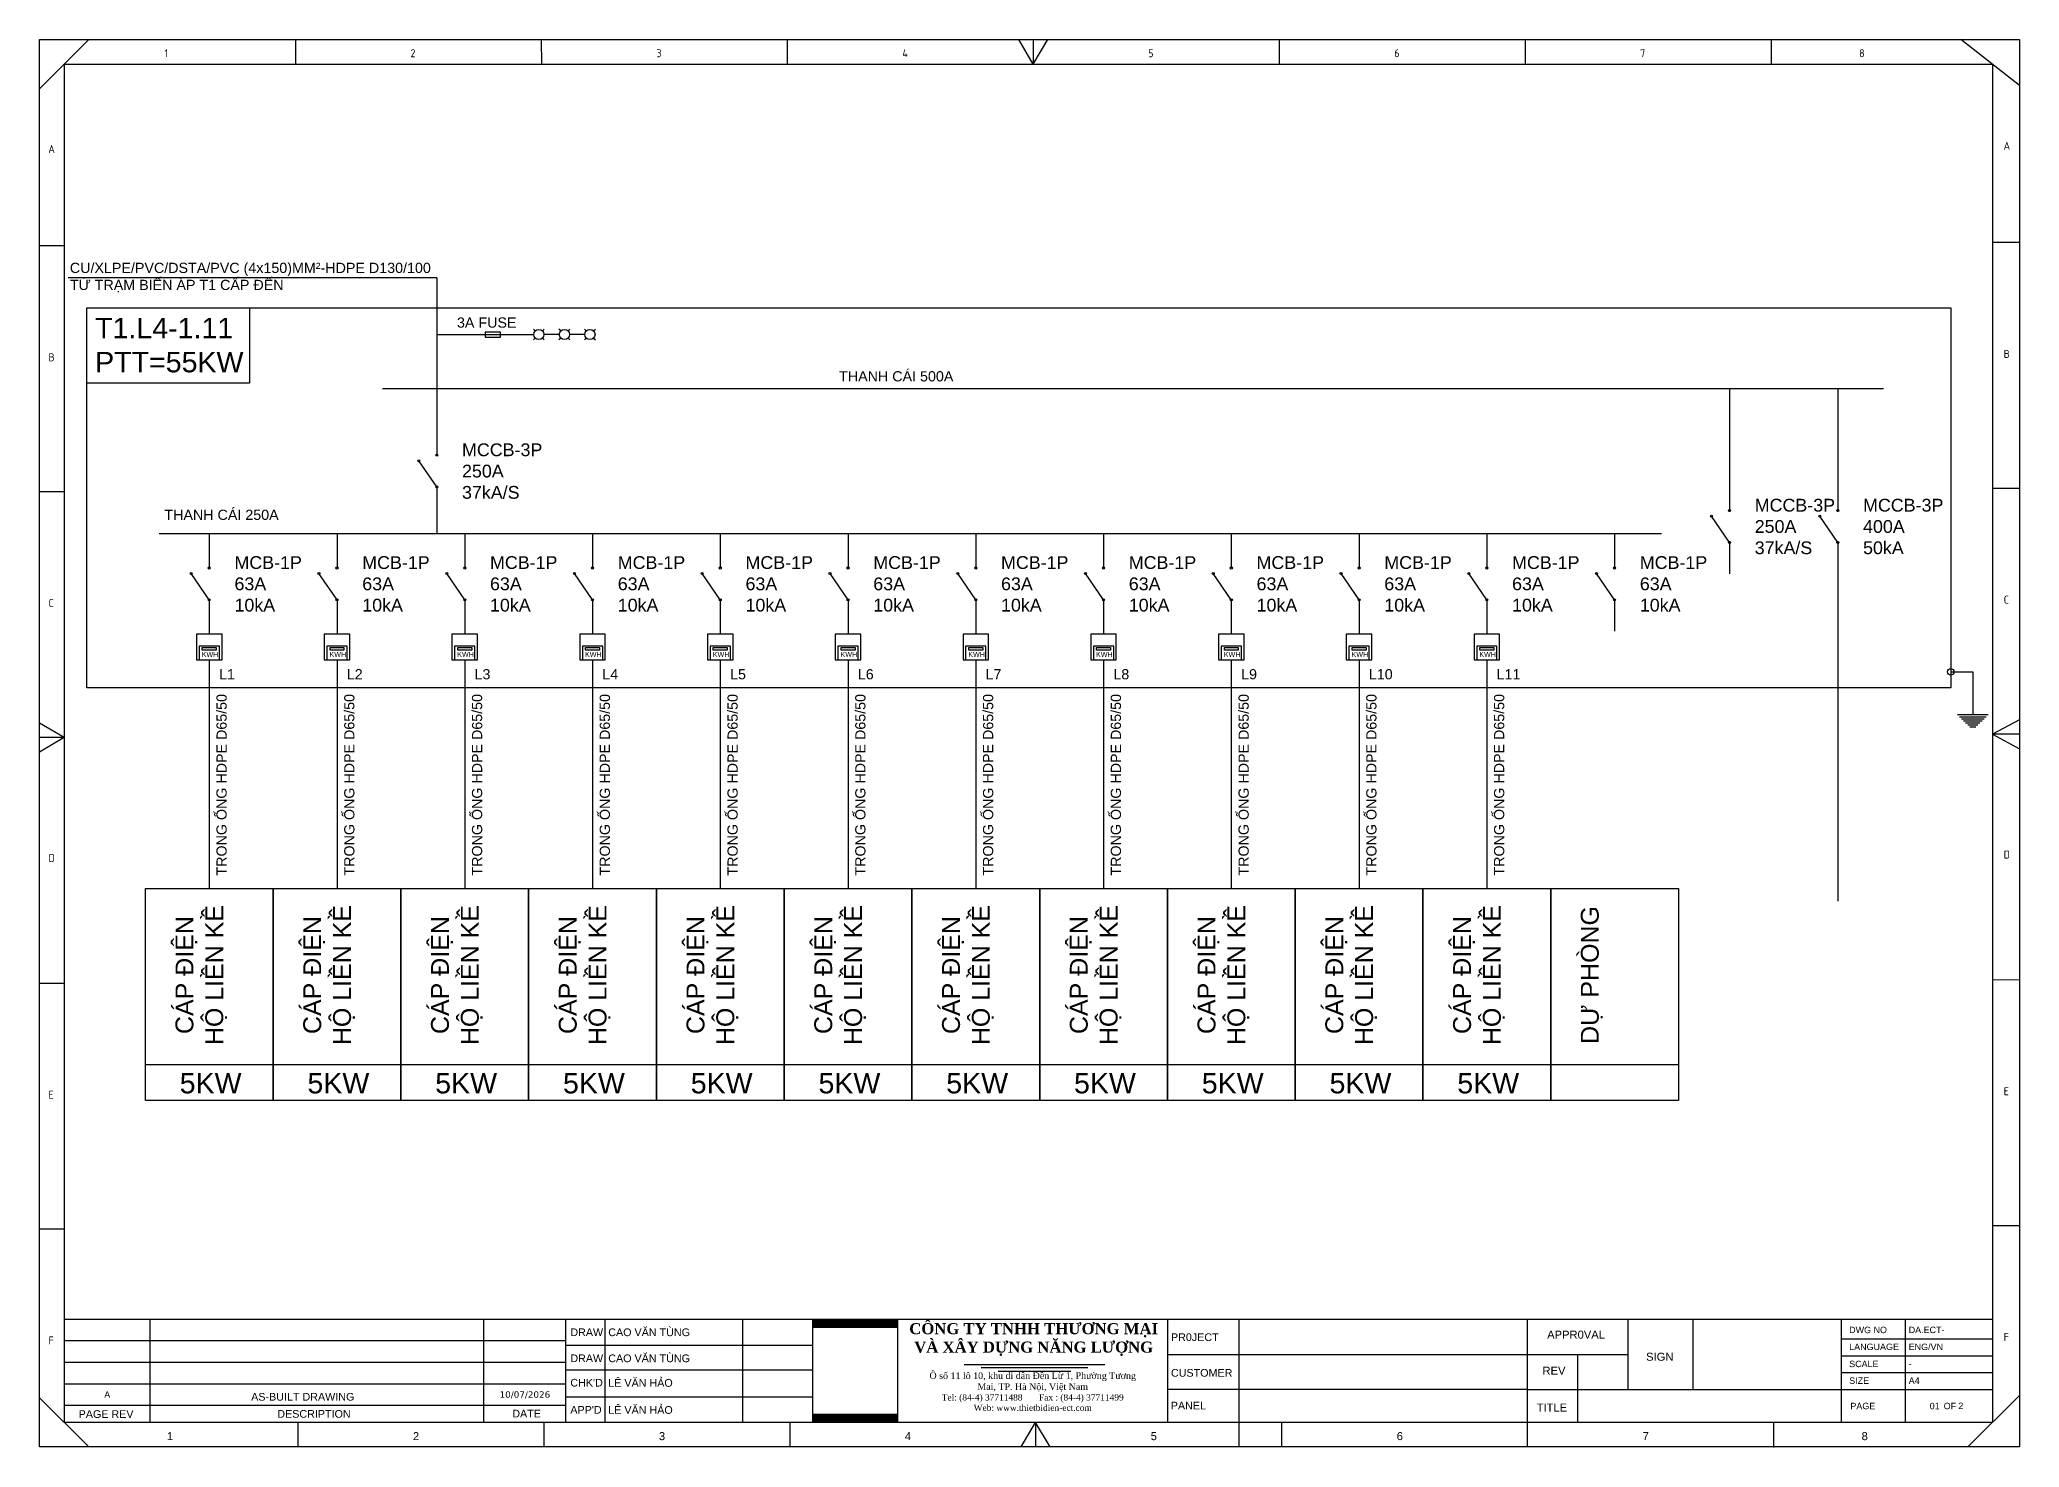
# Model space of a CAD drawing. Header units: millimetres. Extents: x -33730 to 17150, y -76829 to -27437.
# Drawn here: x -20919 to -14991, y -71583 to -67365 of the extents above; entities that cross this region are included whole.
import ezdxf
from ezdxf.enums import TextEntityAlignment as Align

# ---------------------------------------------------------------- set-up
doc = ezdxf.new("R2010")
doc.units = ezdxf.units.MM
doc.header["$LTSCALE"] = 3
doc.layers.add('0 @ 1', color=7, linetype='Continuous')
doc.layers.add('@.VISIBLE', color=7, linetype='Continuous')
doc.styles.add('Annotative', font='arial.ttf')
doc.styles.add('CET-H', font='verdana.ttf', dxfattribs={"height": 4})
doc.styles.add('ROMANS', font='isocp.shx', dxfattribs={"height": 2})
doc.styles.get("Standard").update_dxf_attribs({"font": 'arial.ttf'})

# ---------------------------------------------------------------- blocks, each defined once
blk = doc.blocks.new('DEN BAO PHA_KY HIEU')
for p, q in [((51.78, 11.48), (51.43, 11.83)), ((53.2, 11.48), (53.55, 11.83)), ((56.78, 11.48), (56.43, 11.83)), ((58.2, 11.48), (58.55, 11.83)), ((61.78, 11.48), (61.43, 11.83)), ((63.2, 11.48), (63.55, 11.83)), ((51.78, 10.06), (51.43, 9.71)), ((53.2, 10.06), (53.55, 9.71)), ((56.49, 10.77), (53.49, 10.77)), ((56.78, 10.06), (56.43, 9.71)), ((58.2, 10.06), (58.55, 9.71)), ((61.49, 10.77), (58.49, 10.77)), ((61.78, 10.06), (61.43, 9.71)), ((63.2, 10.06), (63.55, 9.71))]:
    blk.add_line(p, q)
for centre in [(52.49, 10.77), (57.49, 10.77), (62.49, 10.77)]:
    blk.add_circle(centre, 1)
blk = doc.blocks.new('KHUNG TEN CHUAN CET')
at = {"color": 134, "lineweight": 25}
for p, q in [((0, 219.81), (309.02, 219.81)), ((0, 0), (0, 219.81)), ((7.68, 219.81), (0, 212.13)), ((39.92, 219.81), (39.93, 215.97)), ((78.31, 219.81), (78.32, 215.97)), ((116.7, 219.81), (116.7, 215.97)), ((155.09, 215.97), (152.83, 219.81)), ((155.09, 219.81), (155.09, 215.97)), ((155.09, 215.97), (157.36, 219.81)), ((193.47, 219.81), (193.48, 215.97)), ((231.86, 219.81), (231.87, 215.97)), ((270.25, 219.81), (270.26, 215.97)), ((309.02, 212.63), (299.87, 219.81)), ((309.02, 219.81), (309.02, 0)), ((3.85, 215.97), (304.81, 215.97)), ((3.85, 215.97), (3.85, 3.83)), ((304.81, 215.97), (304.81, 3.83)), ((3.85, 187.57), (0, 187.57)), ((309.02, 188.1), (304.81, 188.09)), ((3.85, 149.18), (0, 149.18)), ((309.02, 149.71), (304.81, 149.71)), ((3.85, 110.79), (0, 113.06)), ((309.02, 113.59), (304.81, 111.32)), ((309.02, 111.32), (304.81, 111.32)), ((304.81, 111.32), (309.02, 109.06)), ((3.85, 110.79), (0, 110.79)), ((3.85, 110.79), (0, 108.53)), ((3.85, 72.4), (0, 72.4)), ((309.02, 72.94), (304.81, 72.93)), ((3.85, 34.02), (0, 34.01)), ((308.96, 34.55), (304.81, 34.54)), ((3.85, 19.95), (304.81, 19.95)), ((17.27, 3.85), (17.27, 19.95)), ((88.26, 3.83), (88.26, 19.95)), ((109.76, 3.83), (109.76, 19.95)), ((187.25, 0), (187.25, 19.95)), ((232.25, 0), (232.25, 19.95)), ((247.9, 19.95), (247.9, 8.98)), ((258.12, 8.98), (258.12, 19.95)), ((281.24, 8.98), (281.24, 19.95)), ((291.24, 8.98), (291.24, 19.95)), ((3.85, 16.64), (82.14, 16.64)), ((281.24, 16.9), (304.81, 16.9)), ((3.85, 13.25), (82.14, 13.25)), ((176.12, 14.45), (247.9, 14.45)), ((232.25, 14.45), (247.9, 14.45)), ((240.08, 3.83), (240.08, 14.45)), ((281.24, 14.26), (304.81, 14.26)), ((3.85, 9.87), (82.14, 9.87)), ((281.24, 11.62), (304.81, 11.62)), ((7.68, 0), (0, 7.68)), ((3.85, 6.51), (82.14, 6.51)), ((232.25, 8.98), (176.12, 8.98)), ((232.25, 8.98), (304.81, 8.98)), ((281.24, 3.83), (281.24, 8.98)), ((291.24, 3.83), (291.24, 8.98)), ((309.02, 8.05), (300.98, 0)), ((304.81, 3.83), (3.85, 3.83)), ((40.3, 3.83), (40.31, 0)), ((153.2, 0), (155.47, 3.83)), ((155.46, 3.83), (155.47, 0)), ((157.73, 0), (155.47, 3.83)), ((270.63, 3.83), (270.63, -0.07)), ((309.02, 0), (0, 0))]:
    blk.add_line(p, q, dxfattribs=at)
at = {"color": 134, "lineweight": 25, "ltscale": 50}
for p, q in [((69.36, 3.83), (69.36, 19.95)), ((82.14, 3.83), (82.14, 19.95)), ((120.7, 3.83), (120.7, 19.95)), ((133.95, 3.83), (133.95, 19.95)), ((176.12, 3.83), (176.12, 19.95)), ((82.14, 15.88), (120.7, 15.88)), ((82.14, 12.04), (120.7, 12.04)), ((82.14, 7.82), (120.7, 7.82)), ((78.69, 3.83), (78.69, 0)), ((117.08, 3.83), (117.08, 0)), ((193.85, 3.83), (193.86, 0))]:
    blk.add_line(p, q, dxfattribs=at)
at = {"color": 6}
for p, q in [((144.33, 12.9), (166.25, 12.9)), ((146.99, 12.4), (163.59, 12.4)), ((149.64, 11.85), (160.94, 11.85))]:
    blk.add_line(p, q, dxfattribs=at)
at = {"color": 7, "true_color": 0xffffff, "const_width": 1.35}
for points in [[(120.75, 19.26), (133.91, 19.26)], [(120.75, 4.52), (133.91, 4.52)]]:
    blk.add_lwpolyline(points, dxfattribs=at)
at = {"color": 134, "lineweight": 25, "style": 'ROMANS'}
for s, p in [('1', (19.5, 217.05)), ('2', (57.89, 217.05)), ('3', (96.28, 217.05)), ('4', (134.67, 217.05)), ('5', (173.05, 217.05)), ('6', (211.45, 217.05)), ('7', (249.83, 217.05)), ('8', (284.01, 217.05)), ('A', (1.37, 202.08)), ('A', (306.55, 202.61)), ('B', (1.4, 169.56)), ('B', (306.57, 170.09)), ('C', (306.57, 131.71)), ('C', (1.4, 131.18)), ('D', (306.57, 91.9)), ('D', (1.4, 91.37)), ('E', (1.4, 54.4)), ('E', (306.57, 54.93)), ('F', (1.4, 16.01)), ('F', (306.57, 16.54))]:
    blk.add_text(s, height=1.25, dxfattribs=at).set_placement(p)
at = {"color": 1, "insert": (155.16, 19.34), "char_height": 1.7247, "width": 46.2113, "attachment_point": 2}
blk.add_mtext('{\\fTimes New Roman|b1|i0|c0|p18;CÔNG TY TNHH THƯƠNG MẠI \\PVÀ XÂY DỰNG NĂNG LƯỢNG}', dxfattribs=at)
at = {"color": 3, "insert": (155.01, 11.66), "char_height": 0.99989, "width": 34.762, "attachment_point": 2}
blk.add_mtext('{\\fTimes New Roman|b0|i0|c163|p18;\\H1.029x;Ô số 11 lô 10, khu di dân Đền Lừ 1, Phường \\fTimes New Roman|b0|i0|c0|p18;Tương\\fTimes New Roman|b0|i0|c163|p18; Mai,\\fTimes New Roman|b0|i0|c0|p18; TP. Hà Nội, Việt Nam\\H0.9429x;\\P\\fTimes New Roman|b0|i0|c238|p18;Tel: (84-4) 37711488       Fax : (84-4) 37711499     \\PWeb: www.thietbidien-ect.com\\P\\fTimes New Roman|b0|i0|c0|p18;\\H1.03x;     }', dxfattribs=at)
at = {"style": 'Annotative'}
for tag, p in [('DRAWING_NO', (291.74, 17.78)), ('SCALE', (291.74, 12.47)), ('SIZE', (291.74, 9.86)), ('TOTAL_PAGE', (299.49, 5.93))]:
    blk.add_attdef(tag, p, '', height=1, dxfattribs=at)
for tag, p in [('DRAW_1', (88.76, 17.91)), ('DRAW_2', (88.76, 13.85)), ('CHECKED', (88.76, 10.01)), ('APPROVED', (88.76, 5.79))]:
    blk.add_attdef(tag, text='', height=1.2, dxfattribs=at).set_placement(p, align=Align.MIDDLE_LEFT)
for tag, height, style, p in [('PR0JECT', 1.2, 'Annotative', (209.75, 17.19)), ('CUSTOMER', 1.2, 'Annotative', (209.75, 11.6)), ('REV', 1, 'Annotative', (10.56, 8.19)), ('DATE', 1, 'CET-H', (75.75, 8.19)), ('PR0JECT_N0.', 1.2, 'Annotative', (209.75, 6.47)), ('TEN_BAN_VE', 1.2, 'Annotative', (260.66, 6.41))]:
    blk.add_attdef(tag, text='', height=height, dxfattribs=dict(style=style)).set_placement(p, align=Align.MIDDLE_CENTER)
blk.add_attdef('PAGE', text='', height=1, dxfattribs=at).set_placement((296.57, 5.9), align=Align.RIGHT)
at = {"layer": '0 @ 1', "color": 134, "lineweight": 25, "style": 'Annotative'}
for s, height, p in [('DWG NO', 1, (282.45, 17.78)), ('PR0JECT', 1.2, (176.59, 16.55)), ('APPR0VAL', 1.249, (235.31, 16.92)), ('LANGUAGE ', 1, (282.45, 15.14)), ('ENG/VN', 1, (291.74, 15.14)), ('REV', 1.249, (234.58, 11.29)), ('SIGN', 1.249, (250.75, 13.47)), ('SCALE ', 1, (282.45, 12.47)), ('CUSTOMER', 1.2, (176.59, 10.98)), ('SIZE ', 1, (282.45, 9.86)), ('AS-BUILT DRAWING', 1.2, (33.02, 7.24)), ('PANEL', 1.2, (176.56, 5.86)), ('TITLE ', 1.249, (233.67, 5.53)), ('PAGE ', 1, (282.64, 5.9)), ('OF', 1, (297.2, 5.9)), ('PAGE REV', 1.2, (6.09, 4.54)), ('DESCRIPTION', 1.2, (37.1, 4.57)), ('DATE', 1.2, (73.78, 4.61)), ('1', 1.25, (19.88, 1.07)), ('2', 1.25, (58.27, 1.07)), ('3', 1.25, (96.66, 1.07)), ('4', 1.25, (135.05, 1.07)), ('5', 1.25, (173.43, 1.07)), ('6', 1.25, (211.83, 1.07)), ('7', 1.25, (250.21, 1.07)), ('8', 1.25, (284.39, 1.07))]:
    blk.add_text(s, height=height, dxfattribs=at).set_placement(p)
for s, p in [('DRAW', (82.84, 17.92)), ('DRAW', (82.84, 13.85)), ("CHK'D", (82.84, 10.04)), ("APP'D", (82.84, 5.8))]:
    blk.add_text(s, height=1.2, dxfattribs=at).set_placement(p, align=Align.MIDDLE_LEFT)
blk = doc.blocks.new('*U2426')
ref = blk.add_blockref('KHUNG TEN CHUAN CET', (-20918.7, -71581.6), dxfattribs=dict(xscale=19.18109915809952, yscale=19.18109915809952, zscale=19.18109915809952))
ref.add_attrib('DATE', '10/07/2026', dxfattribs={"layer": '0 @ 1', "height": 19.18, "style": 'CET-H'}).set_placement((-19465.8, -71424.5), align=Align.MIDDLE_CENTER)
ref.add_attrib('APPROVED', 'LÊ VĂN HẢO', dxfattribs={"layer": '0 @ 1', "height": 23.02, "style": 'Annotative'}).set_placement((-19216.2, -71470.7), align=Align.MIDDLE_LEFT)
ref.add_attrib('CHECKED', 'LÊ VĂN HẢO', dxfattribs={"layer": '0 @ 1', "height": 23.02, "style": 'Annotative'}).set_placement((-19216.2, -71389.7), align=Align.MIDDLE_LEFT)
ref.add_attrib('DRAW_2', 'CAO VĂN TÙNG', dxfattribs={"layer": '0 @ 1', "height": 23.017, "style": 'Annotative'}).set_placement((-19216.2, -71316), align=Align.MIDDLE_LEFT)
ref.add_attrib('DRAW_1', 'CAO VĂN TÙNG', dxfattribs={"layer": '0 @ 1', "height": 23.017, "style": 'Annotative'}).set_placement((-19216.2, -71238), align=Align.MIDDLE_LEFT)
ref.add_attrib('TOTAL_PAGE', '2', (-15174.1, -71468), dxfattribs={"layer": '0 @ 1', "height": 19.2, "style": 'Annotative'})
ref.add_attrib('PAGE', '01', dxfattribs={"layer": '0 @ 1', "height": 19.18, "style": 'Annotative'}).set_placement((-15230.2, -71468.5), align=Align.RIGHT)
ref.add_attrib('DRAWING_NO', 'DA.ECT-', (-15322.8, -71240.5), dxfattribs={"layer": '0 @ 1', "height": 19.18, "style": 'Annotative'})
ref.add_attrib('SIZE', 'A4', (-15322.8, -71392.5), dxfattribs={"layer": '0 @ 1', "height": 19.18, "style": 'Annotative'})
ref.add_attrib('SCALE', '-', (-15322.8, -71342.4), dxfattribs={"layer": '0 @ 1', "height": 19.2, "style": 'Annotative'})
ref.add_attrib('REV', 'A', dxfattribs={"layer": '0 @ 1', "height": 19.2, "style": 'Annotative'}).set_placement((-20716.2, -71424.5), align=Align.MIDDLE_CENTER)

msp = doc.modelspace()

# ---------------------------------------------------------------- linework, layer by layer
for p, q in [((-19729.58, -68078.81), (-20832.82, -68078.81)), ((-19729.58, -68078.81), (-19729.58, -68547.57)), ((-19729.58, -68249.18), (-19584.84, -68249.18)), ((-19584.84, -68249.18), (-19538.94, -68249.18)), ((-19538.94, -68249.18), (-19439.31, -68249.18)), ((-19892.38, -68410.53), (-15398.08, -68410.53)), ((-15859.35, -68410.53), (-15859.35, -68673.61)), ((-15535.04, -68410.53), (-15535.04, -68673.61)), ((-19729.58, -68547.57), (-19729.58, -68610.65)), ((-19729.58, -68705.73), (-19783.55, -68627.46)), ((-15859.35, -68673.61), (-15859.35, -68776.62)), ((-15535.04, -68673.61), (-15535.04, -68776.62)), ((-19729.58, -68705.73), (-19729.58, -68800.08)), ((-19729.58, -68800.08), (-19729.58, -68845.44)), ((-15859.35, -68871.7), (-15913.32, -68793.43)), ((-15535.04, -68871.7), (-15589.01, -68793.43)), ((-20560.89, -68845.44), (-16062.9, -68845.44)), ((-20410.83, -68845.44), (-20410.83, -68948.45)), ((-20028.33, -68845.44), (-20028.33, -68948.45)), ((-19645.83, -68845.44), (-19645.83, -68948.45)), ((-19263.33, -68845.44), (-19263.33, -68948.45)), ((-18880.83, -68845.44), (-18880.83, -68948.45)), ((-18498.33, -68845.44), (-18498.33, -68948.45)), ((-18115.83, -68845.44), (-18115.83, -68948.45)), ((-17733.33, -68845.44), (-17733.33, -68948.45)), ((-17350.83, -68845.44), (-17350.83, -68948.45)), ((-16968.33, -68845.44), (-16968.33, -68948.45)), ((-16585.83, -68845.44), (-16585.83, -68948.45)), ((-16203.33, -68845.44), (-16203.33, -68948.45)), ((-15859.35, -68871.7), (-15859.35, -68966.05)), ((-15535.04, -68871.7), (-15535.04, -68966.05)), ((-20410.83, -69043.52), (-20464.81, -68965.25)), ((-20028.33, -69043.52), (-20082.31, -68965.25)), ((-19645.83, -69043.52), (-19699.81, -68965.25)), ((-19263.33, -69043.52), (-19317.31, -68965.25)), ((-18880.83, -69043.52), (-18934.81, -68965.25)), ((-18498.33, -69043.52), (-18552.31, -68965.25)), ((-18115.83, -69043.52), (-18169.81, -68965.25)), ((-17733.33, -69043.52), (-17787.31, -68965.25)), ((-17350.83, -69043.52), (-17404.81, -68965.25)), ((-16968.33, -69043.52), (-17022.31, -68965.25)), ((-16585.83, -69043.52), (-16639.81, -68965.25)), ((-16203.33, -69043.52), (-16257.31, -68965.25)), ((-15535.04, -68966.05), (-15535.04, -69946.29)), ((-20410.83, -69043.52), (-20410.83, -69137.87)), ((-20028.33, -69043.52), (-20028.33, -69137.87)), ((-19645.83, -69043.52), (-19645.83, -69137.87)), ((-19263.33, -69043.52), (-19263.33, -69137.87)), ((-18880.83, -69043.52), (-18880.83, -69137.87)), ((-18498.33, -69043.52), (-18498.33, -69137.87)), ((-18115.83, -69043.52), (-18115.83, -69137.87)), ((-17733.33, -69043.52), (-17733.33, -69137.87)), ((-17350.83, -69043.52), (-17350.83, -69137.87)), ((-16968.33, -69043.52), (-16968.33, -69137.87)), ((-16585.83, -69043.52), (-16585.83, -69137.87)), ((-16203.33, -69043.52), (-16203.33, -69137.87)), ((-20410.83, -69137.87), (-20410.83, -69147.04)), ((-20028.33, -69137.87), (-20028.33, -69147.04)), ((-19645.83, -69137.87), (-19645.83, -69147.04)), ((-19263.33, -69137.87), (-19263.33, -69147.04)), ((-18880.83, -69137.87), (-18880.83, -69147.04)), ((-18498.33, -69137.87), (-18498.33, -69147.04)), ((-18115.83, -69137.87), (-18115.83, -69147.04)), ((-17733.33, -69137.87), (-17733.33, -69147.04)), ((-17350.83, -69137.87), (-17350.83, -69147.04)), ((-16968.33, -69137.87), (-16968.33, -69147.04)), ((-16585.83, -69137.87), (-16585.83, -69147.04)), ((-20410.83, -69223.54), (-20410.83, -69909.04)), ((-20028.33, -69223.54), (-20028.33, -69909.04)), ((-19645.83, -69223.54), (-19645.83, -69909.04)), ((-19263.33, -69223.54), (-19263.33, -69909.04)), ((-18880.83, -69223.54), (-18880.83, -69909.04)), ((-18498.33, -69223.54), (-18498.33, -69909.04)), ((-18115.83, -69223.54), (-18115.83, -69909.04)), ((-17733.33, -69223.54), (-17733.33, -69909.04)), ((-17350.83, -69223.54), (-17350.83, -69909.04)), ((-16968.33, -69223.54), (-16968.33, -69909.04)), ((-16585.83, -69223.54), (-16585.83, -69909.04)), ((-15197.08, -69259.44), (-15130.84, -69259.44)), ((-15130.84, -69259.44), (-15130.84, -69387.74)), ((-15176.74, -69387.74), (-15084.94, -69387.74)), ((-15170.62, -69393.86), (-15091.06, -69393.86)), ((-15164.5, -69399.98), (-15097.18, -69399.98)), ((-15158.38, -69406.1), (-15103.3, -69406.1)), ((-15152.26, -69412.22), (-15109.42, -69412.22)), ((-15146.14, -69418.34), (-15115.54, -69418.34)), ((-15140.02, -69424.46), (-15121.66, -69424.46)), ((-20602.08, -70435.93), (-20219.58, -70435.93)), ((-20219.58, -70435.93), (-19837.08, -70435.93)), ((-19837.08, -70435.93), (-19454.58, -70435.93)), ((-19454.58, -70435.93), (-19072.08, -70435.93)), ((-19072.08, -70435.93), (-18689.58, -70435.93)), ((-18689.58, -70435.93), (-18307.08, -70435.93)), ((-18307.08, -70435.93), (-17924.58, -70435.93)), ((-17924.58, -70435.93), (-17542.08, -70435.93)), ((-17542.08, -70435.93), (-17159.58, -70435.93)), ((-17159.58, -70435.93), (-16777.08, -70435.93)), ((-16777.08, -70435.93), (-16394.58, -70435.93)), ((-16394.58, -70435.93), (-16012.08, -70435.93))]:
    msp.add_line(p, q)
for points in [[(-20777.59, -68168.76), (-15197.08, -68168.76), (-15197.08, -69307.64), (-20777.59, -69307.64)], [(-20777.59, -68168.76), (-20290.22, -68168.76), (-20290.22, -68394.74), (-20777.59, -68394.74)], [(-19584.84, -68256.83), (-19538.94, -68256.83), (-19538.94, -68241.53), (-19584.84, -68241.53)], [(-20449.08, -69223.54), (-20372.58, -69223.54), (-20372.58, -69147.04), (-20449.08, -69147.04)], [(-20066.58, -69223.54), (-19990.08, -69223.54), (-19990.08, -69147.04), (-20066.58, -69147.04)], [(-19684.08, -69223.54), (-19607.58, -69223.54), (-19607.58, -69147.04), (-19684.08, -69147.04)], [(-19301.58, -69223.54), (-19225.08, -69223.54), (-19225.08, -69147.04), (-19301.58, -69147.04)], [(-18919.08, -69223.54), (-18842.58, -69223.54), (-18842.58, -69147.04), (-18919.08, -69147.04)], [(-18536.58, -69223.54), (-18460.08, -69223.54), (-18460.08, -69147.04), (-18536.58, -69147.04)], [(-18154.08, -69223.54), (-18077.58, -69223.54), (-18077.58, -69147.04), (-18154.08, -69147.04)], [(-17771.58, -69223.54), (-17695.08, -69223.54), (-17695.08, -69147.04), (-17771.58, -69147.04)], [(-17389.08, -69223.54), (-17312.58, -69223.54), (-17312.58, -69147.04), (-17389.08, -69147.04)], [(-17006.58, -69223.54), (-16930.08, -69223.54), (-16930.08, -69147.04), (-17006.58, -69147.04)], [(-16624.08, -69223.54), (-16547.58, -69223.54), (-16547.58, -69147.04), (-16624.08, -69147.04)], [(-20441.26, -69223.54), (-20380.41, -69223.54), (-20380.41, -69182.62), (-20441.26, -69182.62)], [(-20431.73, -69186.95), (-20389.94, -69186.95), (-20389.94, -69194.14), (-20431.73, -69194.14)], [(-20058.76, -69223.54), (-19997.91, -69223.54), (-19997.91, -69182.62), (-20058.76, -69182.62)], [(-20049.23, -69186.95), (-20007.44, -69186.95), (-20007.44, -69194.14), (-20049.23, -69194.14)], [(-19676.26, -69223.54), (-19615.41, -69223.54), (-19615.41, -69182.62), (-19676.26, -69182.62)], [(-19666.73, -69186.95), (-19624.94, -69186.95), (-19624.94, -69194.14), (-19666.73, -69194.14)], [(-19293.76, -69223.54), (-19232.91, -69223.54), (-19232.91, -69182.62), (-19293.76, -69182.62)], [(-19284.23, -69186.95), (-19242.44, -69186.95), (-19242.44, -69194.14), (-19284.23, -69194.14)], [(-18911.26, -69223.54), (-18850.41, -69223.54), (-18850.41, -69182.62), (-18911.26, -69182.62)], [(-18901.73, -69186.95), (-18859.94, -69186.95), (-18859.94, -69194.14), (-18901.73, -69194.14)], [(-18528.76, -69223.54), (-18467.91, -69223.54), (-18467.91, -69182.62), (-18528.76, -69182.62)], [(-18519.23, -69186.95), (-18477.44, -69186.95), (-18477.44, -69194.14), (-18519.23, -69194.14)], [(-18146.26, -69223.54), (-18085.41, -69223.54), (-18085.41, -69182.62), (-18146.26, -69182.62)], [(-18136.73, -69186.95), (-18094.94, -69186.95), (-18094.94, -69194.14), (-18136.73, -69194.14)], [(-17763.76, -69223.54), (-17702.91, -69223.54), (-17702.91, -69182.62), (-17763.76, -69182.62)], [(-17754.23, -69186.95), (-17712.44, -69186.95), (-17712.44, -69194.14), (-17754.23, -69194.14)], [(-17381.26, -69223.54), (-17320.41, -69223.54), (-17320.41, -69182.62), (-17381.26, -69182.62)], [(-17371.73, -69186.95), (-17329.94, -69186.95), (-17329.94, -69194.14), (-17371.73, -69194.14)], [(-16998.76, -69223.54), (-16937.91, -69223.54), (-16937.91, -69182.62), (-16998.76, -69182.62)], [(-16989.23, -69186.95), (-16947.44, -69186.95), (-16947.44, -69194.14), (-16989.23, -69194.14)], [(-16616.26, -69223.54), (-16555.41, -69223.54), (-16555.41, -69182.62), (-16616.26, -69182.62)], [(-16606.73, -69186.95), (-16564.94, -69186.95), (-16564.94, -69194.14), (-16606.73, -69194.14)], [(-20602.08, -69909.04), (-20219.58, -69909.04), (-20219.58, -70543.82), (-20602.08, -70543.82)], [(-20219.58, -69909.04), (-19837.08, -69909.04), (-19837.08, -70543.82), (-20219.58, -70543.82)], [(-19837.08, -69909.04), (-19454.58, -69909.04), (-19454.58, -70543.82), (-19837.08, -70543.82)], [(-19454.58, -69909.04), (-19072.08, -69909.04), (-19072.08, -70543.82), (-19454.58, -70543.82)], [(-19072.08, -69909.04), (-18689.58, -69909.04), (-18689.58, -70543.82), (-19072.08, -70543.82)], [(-18689.58, -69909.04), (-18307.08, -69909.04), (-18307.08, -70543.82), (-18689.58, -70543.82)], [(-18307.08, -69909.04), (-17924.58, -69909.04), (-17924.58, -70543.82), (-18307.08, -70543.82)], [(-17924.58, -69909.04), (-17542.08, -69909.04), (-17542.08, -70543.82), (-17924.58, -70543.82)], [(-17542.08, -69909.04), (-17159.58, -69909.04), (-17159.58, -70543.82), (-17542.08, -70543.82)], [(-17159.58, -69909.04), (-16777.08, -69909.04), (-16777.08, -70543.82), (-17159.58, -70543.82)], [(-16777.08, -69909.04), (-16394.58, -69909.04), (-16394.58, -70543.82), (-16777.08, -70543.82)], [(-16394.58, -69909.04), (-16012.08, -69909.04), (-16012.08, -70543.82), (-16394.58, -70543.82)]]:
    msp.add_lwpolyline(points, close=True)
for centre, radius in [((-19783.55, -68627.46), 3.06), ((-19729.58, -68610.65), 3.06), ((-19729.58, -68705.73), 3.06), ((-15913.32, -68793.43), 3.06), ((-15859.35, -68776.62), 3.06), ((-15589.01, -68793.43), 3.06), ((-15535.04, -68776.62), 3.06), ((-15859.35, -68871.7), 3.06), ((-15535.04, -68871.7), 3.06), ((-20464.81, -68965.25), 3.06), ((-20410.83, -68948.45), 3.06), ((-20082.31, -68965.25), 3.06), ((-20028.33, -68948.45), 3.06), ((-19699.81, -68965.25), 3.06), ((-19645.83, -68948.45), 3.06), ((-19317.31, -68965.25), 3.06), ((-19263.33, -68948.45), 3.06), ((-18934.81, -68965.25), 3.06), ((-18880.83, -68948.45), 3.06), ((-18552.31, -68965.25), 3.06), ((-18498.33, -68948.45), 3.06), ((-18169.81, -68965.25), 3.06), ((-18115.83, -68948.45), 3.06), ((-17787.31, -68965.25), 3.06), ((-17733.33, -68948.45), 3.06), ((-17404.81, -68965.25), 3.06), ((-17350.83, -68948.45), 3.06), ((-17022.31, -68965.25), 3.06), ((-16968.33, -68948.45), 3.06), ((-16639.81, -68965.25), 3.06), ((-16585.83, -68948.45), 3.06), ((-16257.31, -68965.25), 3.06), ((-16203.33, -68948.45), 3.06), ((-20410.83, -69043.52), 3.06), ((-20028.33, -69043.52), 3.06), ((-19645.83, -69043.52), 3.06), ((-19263.33, -69043.52), 3.06), ((-18880.83, -69043.52), 3.06), ((-18498.33, -69043.52), 3.06), ((-18115.83, -69043.52), 3.06), ((-17733.33, -69043.52), 3.06), ((-17350.83, -69043.52), 3.06), ((-16968.33, -69043.52), 3.06), ((-16585.83, -69043.52), 3.06), ((-16203.33, -69043.52), 3.06), ((-15197.08, -69259.44), 9.8)]:
    msp.add_circle(centre, radius)

# ---------------------------------------------------------------- block references
at = {"xscale": 15.3, "yscale": 15.3, "zscale": 15.3}
msp.add_blockref('DEN BAO PHA_KY HIEU', (-20227.14, -68413.93), dxfattribs=at)
at = {"layer": '@.VISIBLE'}
msp.add_blockref('*U2426', (0, 0), dxfattribs=at)

# ---------------------------------------------------------------- texts
at = {"attachment_point": 1}
for s, width, insert, char_height in [('CU/XLPE/PVC/DSTA/PVC (4x150)MM²-HDPE D130/100\\PTỪ TRẠM BIẾN ÁP T1 CẤP ĐẾN', 1198.542, (-20828.15, -68034.09), 30.6), ('T1.L4-1.11\\PPTT=55KW', 1198.542, (-20752.48, -68199.06), 61.2), ('3A FUSE', 1198.542, (-19669.16, -68197.85), 30.6), ('THANH CÁI 500A', 1198.542, (-18525.04, -68358.89), 30.6), ('MCCB-3P\\P250A\\P37kA/S', 509.7292, (-19654.02, -68575.23), 38.25), ('MCCB-3P\\P250A\\P37kA/S', 509.7292, (-15783.78, -68741.2), 38.25), ('MCCB-3P\\P400A\\P50kA', 509.7292, (-15459.48, -68741.2), 38.25), ('THANH CÁI 250A', 1198.542, (-20545.05, -68773.84), 30.6), ('MCB-1P\\P63A\\P10kA', 509.7292, (-20335.27, -68913.03), 38.25), ('MCB-1P\\P63A\\P10kA', 509.7292, (-19952.77, -68913.03), 38.25), ('MCB-1P\\P63A\\P10kA', 509.7292, (-19570.27, -68913.03), 38.25), ('MCB-1P\\P63A\\P10kA', 509.7292, (-19187.77, -68913.03), 38.25), ('MCB-1P\\P63A\\P10kA', 509.7292, (-18805.27, -68913.03), 38.25), ('MCB-1P\\P63A\\P10kA', 509.7292, (-18422.77, -68913.03), 38.25), ('MCB-1P\\P63A\\P10kA', 509.7292, (-18040.27, -68913.03), 38.25), ('MCB-1P\\P63A\\P10kA', 509.7292, (-17657.77, -68913.03), 38.25), ('MCB-1P\\P63A\\P10kA', 509.7292, (-17275.27, -68913.03), 38.25), ('MCB-1P\\P63A\\P10kA', 509.7292, (-16892.77, -68913.03), 38.25), ('MCB-1P\\P63A\\P10kA', 509.7292, (-16510.27, -68913.03), 38.25), ('MCB-1P\\P63A\\P10kA', 509.7292, (-16127.77, -68913.03), 38.25), ('KWH', 509.7292, (-20433.36, -69199.63), 15.3), ('KWH', 509.7292, (-20050.86, -69199.63), 15.3), ('KWH', 509.7292, (-19668.36, -69199.63), 15.3), ('KWH', 509.7292, (-19285.86, -69199.63), 15.3), ('KWH', 509.7292, (-18903.36, -69199.63), 15.3), ('KWH', 509.7292, (-18520.86, -69199.63), 15.3), ('KWH', 509.7292, (-18138.36, -69199.63), 15.3), ('KWH', 509.7292, (-17755.86, -69199.63), 15.3), ('KWH', 509.7292, (-17373.36, -69199.63), 15.3), ('KWH', 509.7292, (-16990.86, -69199.63), 15.3), ('KWH', 509.7292, (-16608.36, -69199.63), 15.3), ('L1', 1198.542, (-20381.5, -69251.43), 30.6), ('L2', 1198.542, (-19999, -69251.43), 30.6), ('L3', 1198.542, (-19616.5, -69251.43), 30.6), ('L4', 1198.542, (-19234, -69251.43), 30.6), ('L5', 1198.542, (-18851.5, -69251.43), 30.6), ('L6', 1198.542, (-18469, -69251.43), 30.6), ('L7', 1198.542, (-18086.5, -69251.43), 30.6), ('L8', 1198.542, (-17704, -69251.43), 30.6), ('L9', 1198.542, (-17321.5, -69251.43), 30.6), ('L10', 1198.542, (-16939, -69251.43), 30.6), ('L11', 1198.542, (-16556.5, -69251.43), 30.6), ('\\pi508.89037;5KW', 1198.542, (-21008.15, -70461.17), 61.2), ('\\pi508.89037;5KW', 1198.542, (-20625.65, -70461.17), 61.2), ('\\pi508.89037;5KW', 1198.542, (-20243.15, -70461.17), 61.2), ('\\pi508.89037;5KW', 1198.542, (-19860.65, -70461.17), 61.2), ('\\pi508.89037;5KW', 1198.542, (-19478.15, -70461.17), 61.2), ('\\pi508.89037;5KW', 1198.542, (-19095.65, -70461.17), 61.2), ('\\pi508.89037;5KW', 1198.542, (-18713.15, -70461.17), 61.2), ('\\pi508.89037;5KW', 1198.542, (-18330.65, -70461.17), 61.2), ('\\pi508.89037;5KW', 1198.542, (-17948.15, -70461.17), 61.2), ('\\pi508.89037;5KW', 1198.542, (-17565.65, -70461.17), 61.2), ('\\pi508.89037;5KW', 1198.542, (-17183.15, -70461.17), 61.2)]:
    msp.add_mtext_dynamic_manual_height_columns(s, width=width, gutter_width=15.3, heights=[0], dxfattribs=dict(at, insert=insert, char_height=char_height))
at = {"attachment_point": 1, "rotation": 90}
for s, insert, char_height in [('TRONG ỐNG HDPE D65/50', (-20389.29, -69869.78), 30.6), ('TRONG ỐNG HDPE D65/50', (-20006.79, -69869.78), 30.6), ('TRONG ỐNG HDPE D65/50', (-19624.29, -69869.78), 30.6), ('TRONG ỐNG HDPE D65/50', (-19241.79, -69869.78), 30.6), ('TRONG ỐNG HDPE D65/50', (-18859.29, -69869.78), 30.6), ('TRONG ỐNG HDPE D65/50', (-18476.79, -69869.78), 30.6), ('TRONG ỐNG HDPE D65/50', (-18094.29, -69869.78), 30.6), ('TRONG ỐNG HDPE D65/50', (-17711.79, -69869.78), 30.6), ('TRONG ỐNG HDPE D65/50', (-17329.29, -69869.78), 30.6), ('TRONG ỐNG HDPE D65/50', (-16946.79, -69869.78), 30.6), ('TRONG ỐNG HDPE D65/50', (-16564.29, -69869.78), 30.6), ('\\pi427.53476;CÁP ĐIỆN\\P\\pi394.33083;HỘ LIỀN KỀ', (-20511.85, -70772.14), 53.55), ('\\pi427.53476;CÁP ĐIỆN\\P\\pi394.33083;HỘ LIỀN KỀ', (-20129.35, -70772.14), 53.55), ('\\pi427.53476;CÁP ĐIỆN\\P\\pi394.33083;HỘ LIỀN KỀ', (-19746.85, -70772.14), 53.55), ('\\pi427.53476;CÁP ĐIỆN\\P\\pi394.33083;HỘ LIỀN KỀ', (-19364.35, -70772.14), 53.55), ('\\pi427.53476;CÁP ĐIỆN\\P\\pi394.33083;HỘ LIỀN KỀ', (-18981.85, -70772.14), 53.55), ('\\pi427.53476;CÁP ĐIỆN\\P\\pi394.33083;HỘ LIỀN KỀ', (-18599.35, -70772.14), 53.55), ('\\pi427.53476;CÁP ĐIỆN\\P\\pi394.33083;HỘ LIỀN KỀ', (-18216.85, -70772.14), 53.55), ('\\pi427.53476;CÁP ĐIỆN\\P\\pi394.33083;HỘ LIỀN KỀ', (-17834.35, -70772.14), 53.55), ('\\pi427.53476;CÁP ĐIỆN\\P\\pi394.33083;HỘ LIỀN KỀ', (-17451.85, -70772.14), 53.55), ('\\pi427.53476;CÁP ĐIỆN\\P\\pi394.33083;HỘ LIỀN KỀ', (-17069.35, -70772.14), 53.55), ('\\pi427.53476;CÁP ĐIỆN\\P\\pi394.33083;HỘ LIỀN KỀ', (-16686.85, -70772.14), 53.55), ('\\pi397.98363;DỰ PHÒNG', (-16304.35, -70772.14), 53.55)]:
    msp.add_mtext_dynamic_manual_height_columns(s, width=1198.542, gutter_width=15.3, heights=[0], dxfattribs=dict(at, insert=insert, char_height=char_height))

doc.saveas('drawing.dxf')
